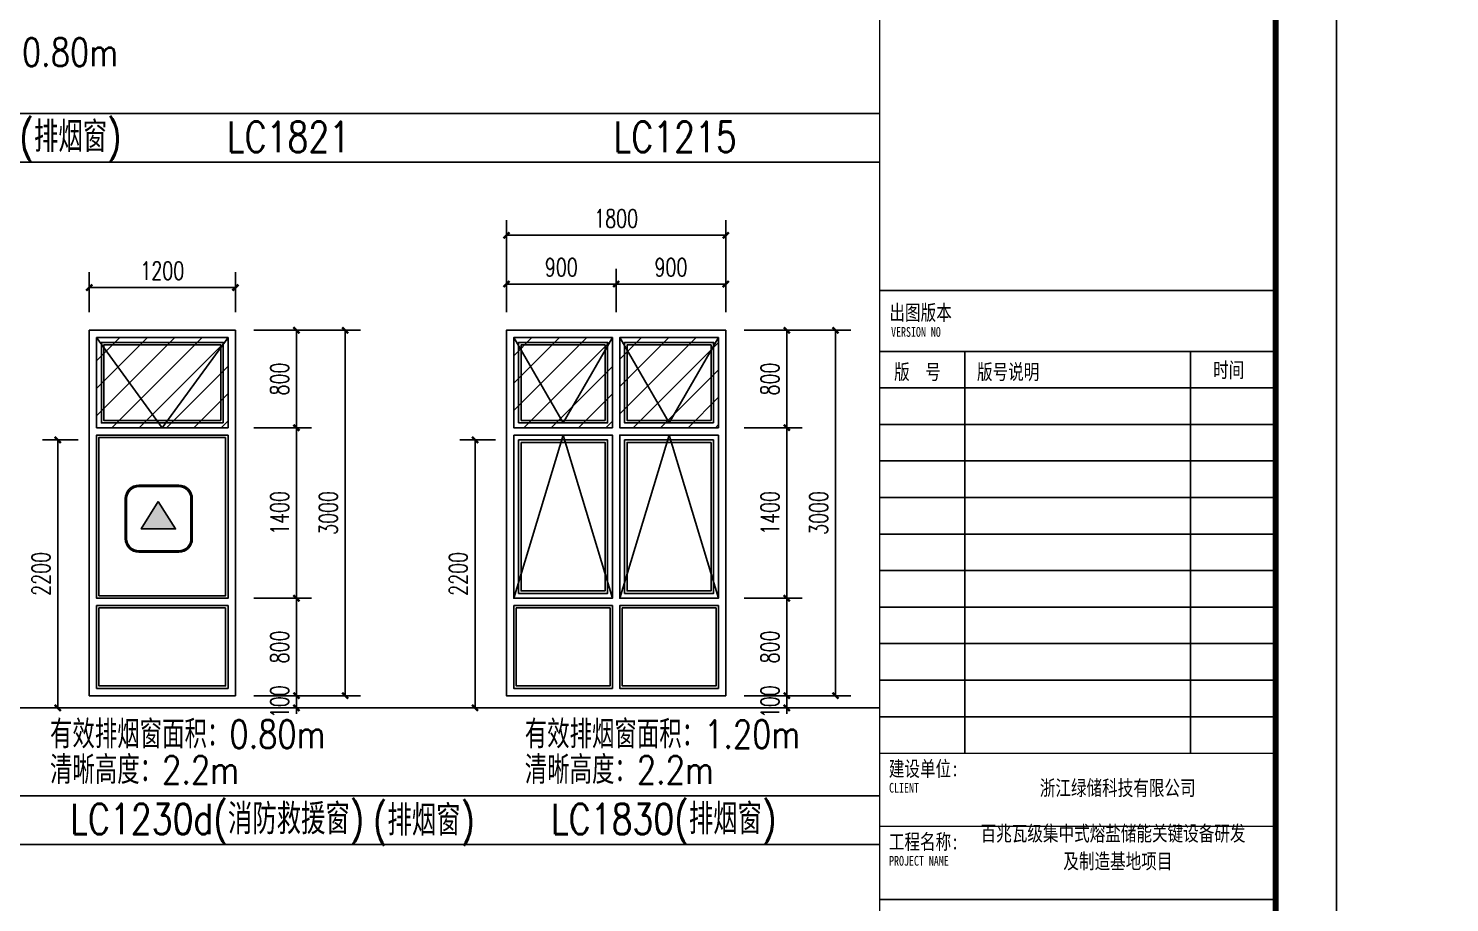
# Model space of a CAD drawing. Extents: x 1738711 to 2346805, y 1189731 to 2516152.
# Drawn here: x 1929146 to 1940811, y 1290544 to 1297722 of the extents above; entities that cross this region are included whole.
import ezdxf
from ezdxf.enums import TextEntityAlignment as Align

# ---------------------------------------------------------------- set-up
doc = ezdxf.new("R2010")
doc.units = 0
doc.header["$LTSCALE"] = 1000
doc.header["$MEASUREMENT"] = 0
doc.linetypes.add('复件 140224通州运河二期售楼部条件图_t3$0$X-ME SHAFT SH$0$X-B2$0$WATER_LINE', pattern=[0])
doc.layers.add('_0', color=7, linetype='Continuous', lineweight=25)
for name, color, linetype in [('A-Detl-Thin', 1, 'Continuous'), ('DOTE', 1, 'Continuous'), ('PUB_DIM', 3, 'Continuous'), ('PUB_TEXT', 7, 'Continuous'), ('TK', 4, 'Continuous'), ('WINDOW', 144, 'Continuous'), ('看线', 8, 'Continuous')]:
    doc.layers.add(name, color=color, linetype=linetype)
doc.styles.add('_TCH_DIM_T3', font='SIMPLEX', dxfattribs={"width": 0.705882, "bigfont": 'GBCBIG'})
doc.styles.add('HZ', font='rs', dxfattribs={"bigfont": 'hztxt'})
doc.styles.add('宋体', font='SIMSUN.TTF', dxfattribs={"width": 0.75})
doc.dimstyles.new('_TCH_ARCH&&50', dxfattribs={"dimtxt": 148.75, "dimasz": 50, "dimexe": 125, "dimexo": 150, "dimgap": 63.125, "dimtad": 1, "dimdec": 0, "dimzin": 0, "dimdsep": 46, "dimtxsty": '_TCH_DIM_T3', "dimblk": 'ARCHTICK', "dimcen": 0.09, "dimclrt": 7, "dimazin": 2, "dimtfac": 1, "dimtdec": 0, "dimtix": 1, "dimtmove": 2, "dimatfit": 3, "dimfxl": 50, "dimtolj": 1, "dimtzin": 0, "dimarcsym": 0})

# ---------------------------------------------------------------- blocks, each defined once
blk = doc.blocks.new('44444')
at = {"layer": 'A-Detl-Thin'}
h = blk.add_hatch(color=1, dxfattribs=at)
h.dxf.hatch_style = 1
h.paths.add_polyline_path([(4501249, -50474), (4501124, -50678), (4501380, -50678)])
for points in [[(4501005, -50752), (4501005, -50452, -0.414214), (4501105, -50352), (4501405, -50352, -0.414214), (4501505, -50452), (4501505, -50752, -0.414214), (4501405, -50852), (4501105, -50852, -0.414214)], [(4501015, -50752), (4501015, -50452, -0.414214), (4501105, -50362), (4501405, -50362, -0.414214), (4501495, -50452), (4501495, -50752, -0.414214), (4501405, -50842), (4501105, -50842, -0.414214)]]:
    blk.add_lwpolyline(points, format="xyb", close=True, dxfattribs=at)
blk.add_lwpolyline([(4501249, -50474), (4501124, -50678), (4501380, -50678)], close=True, dxfattribs=at)
blk = doc.blocks.new('herahaerhre')
at = {"layer": 'WINDOW', "color": 4}
blk.add_lwpolyline([(2189022, 1988401), (2190222, 1988401), (2190222, 1985401), (2189022, 1985401)], close=True, dxfattribs=at)
at = {"layer": 'WINDOW'}
for points in [[(2190162, 1987601), (2189082, 1987601), (2189082, 1988341), (2190162, 1988341), (2190162, 1987601)], [(2190162, 1987541), (2190162, 1986201), (2189082, 1986201), (2189082, 1987541), (2190162, 1987541)], [(2190162, 1986141), (2190162, 1985461), (2189082, 1985461), (2189082, 1986141), (2190162, 1986141)]]:
    blk.add_lwpolyline(points, dxfattribs=at)
for points in [[(2190122, 1987641), (2189122, 1987641), (2189122, 1988301), (2190122, 1988301)], [(2190102, 1987661), (2189142, 1987661), (2189142, 1988281), (2190102, 1988281)], [(2190142, 1987521), (2190142, 1986221), (2189102, 1986221), (2189102, 1987521)], [(2190142, 1986121), (2190142, 1985481), (2189102, 1985481), (2189102, 1986121)]]:
    blk.add_lwpolyline(points, close=True, dxfattribs=at)
at = {"layer": '看线'}
blk.add_lwpolyline([(2189082, 1988341), (2189622, 1987601), (2190162, 1988341)], dxfattribs=at)
at = {"color": 6, "xscale": 1.1, "yscale": 1.1, "zscale": 1.1}
blk.add_blockref('44444', (-2761787, 2042516), dxfattribs=at)
blk = doc.blocks.new('heraheraherahe')
at = {"layer": 'WINDOW', "color": 4, "linetype": '复件 140224通州运河二期售楼部条件图_t3$0$X-ME SHAFT SH$0$X-B2$0$WATER_LINE'}
blk.add_lwpolyline([(2141388, 1404296), (2139588, 1404296), (2139588, 1401296), (2141388, 1401296)], close=True, dxfattribs=at)
at = {"layer": 'WINDOW', "linetype": '复件 140224通州运河二期售楼部条件图_t3$0$X-ME SHAFT SH$0$X-B2$0$WATER_LINE'}
for points in [[(2139648, 1403496), (2140458, 1403496), (2140458, 1404236), (2139648, 1404236), (2139648, 1403496)], [(2141328, 1403496), (2140518, 1403496), (2140518, 1404236), (2141328, 1404236), (2141328, 1403496)], [(2139648, 1403436), (2139648, 1402096), (2140458, 1402096), (2140458, 1403436), (2139648, 1403436)], [(2141328, 1403436), (2141328, 1402096), (2140518, 1402096), (2140518, 1403436), (2141328, 1403436)], [(2139648, 1402036), (2139648, 1401356), (2140458, 1401356), (2140458, 1402036), (2139648, 1402036)], [(2141328, 1402036), (2141328, 1401356), (2140518, 1401356), (2140518, 1402036), (2141328, 1402036)]]:
    blk.add_lwpolyline(points, dxfattribs=at)
for points in [[(2139688, 1403536), (2140418, 1403536), (2140418, 1404196), (2139688, 1404196)], [(2139708, 1403556), (2140398, 1403556), (2140398, 1404176), (2139708, 1404176)], [(2141288, 1403536), (2140558, 1403536), (2140558, 1404196), (2141288, 1404196)], [(2141268, 1403556), (2140578, 1403556), (2140578, 1404176), (2141268, 1404176)], [(2139688, 1403396), (2139688, 1402136), (2140418, 1402136), (2140418, 1403396)], [(2139708, 1403376), (2139708, 1402156), (2140398, 1402156), (2140398, 1403376)], [(2141288, 1403396), (2141288, 1402136), (2140558, 1402136), (2140558, 1403396)], [(2141268, 1403376), (2141268, 1402156), (2140578, 1402156), (2140578, 1403376)], [(2139668, 1402016), (2139668, 1401376), (2140438, 1401376), (2140438, 1402016)], [(2141308, 1402016), (2141308, 1401376), (2140538, 1401376), (2140538, 1402016)]]:
    blk.add_lwpolyline(points, close=True, dxfattribs=at)
at = {"layer": '看线'}
for points in [[(2139648, 1404236), (2140053, 1403536), (2140458, 1404236)], [(2140518, 1404236), (2140923, 1403536), (2141328, 1404236)], [(2139648, 1402096), (2140053, 1403436), (2140458, 1402096)], [(2140518, 1402096), (2140923, 1403436), (2141328, 1402096)]]:
    blk.add_lwpolyline(points, dxfattribs=at)
blk = doc.blocks.new('hjashrtahreahe')
at = {"layer": 'TK', "color": 7}
for p, q in [((78001, 23200), (78001, 16600)), ((81701, 23200), (81701, 16600))]:
    blk.add_line(p, q, dxfattribs=at)
at = {"layer": 'TK', "color": 7, "const_width": 25}
for points in [[(0, 59400), (84100, 59400), (84100, 0), (0, 0)], [(76600, 24200), (83100, 24200), (83100, 16600), (76600, 16600)], [(76600, 16600), (83100, 16600), (83100, 11800), (76600, 11800)]]:
    blk.add_lwpolyline(points, close=True, dxfattribs=at)
at = {"layer": 'TK', "color": 3, "const_width": 100}
blk.add_lwpolyline([(2500, 1000), (2500, 58400), (83100, 58400), (83100, 1000)], close=True, dxfattribs=at)
at = {"layer": 'TK', "color": 7, "const_width": 25}
for points in [[(76600, 58400), (76600, 1000)], [(76600, 16600), (83100, 16600)], [(76600, 15400), (83100, 15400)], [(76600, 14200), (83100, 14200)]]:
    blk.add_lwpolyline(points, dxfattribs=at)
at = {"layer": 'TK', "color": 7}
for points in [[(76600, 23200), (83100, 23200)], [(76600, 22600), (83100, 22600)], [(76600, 22000), (83100, 22000)], [(76600, 21400), (83100, 21400)], [(76600, 20800), (83100, 20800)], [(76600, 20200), (83100, 20200)], [(76600, 19600), (83100, 19600)], [(76600, 19000), (83100, 19000)], [(76600, 18400), (83100, 18400)], [(76600, 17800), (83100, 17800)], [(76600, 17200), (83100, 17200)]]:
    blk.add_lwpolyline(points, dxfattribs=at)
at = {"layer": 'TK', "color": 7, "style": '宋体', "width": 0.75}
for s, height, p in [('出图版本', 250, (76761, 23712)), ('VERSION NO', 160, (76788, 23439)), ('版  号', 250, (76837, 22739)), ('版号说明', 250, (78198, 22739)), ('时间', 250, (82075, 22769)), ('建设单位:', 250, (76751, 16222)), ('CLIENT', 160, (76755, 15954)), ('工程名称:', 250, (76751, 15022)), ('PROJECT NAME', 160, (76755, 14754))]:
    blk.add_text(s, height=height, dxfattribs=at).set_placement(p)
at = {"layer": 'TK', "style": '宋体', "width": 0.75}
for tag, height, p in [('项目负责人', 350, (6003, 57089)), ('专业负责人', 350, (6003, 56224)), ('设计人', 350, (6003, 55419)), ('版号1', 250, (77304, 22193)), ('时间1', 250, (82405, 22193)), ('版号2', 250, (77304, 21593)), ('时间2', 250, (82405, 21593)), ('版号3', 250, (77304, 20993)), ('时间3', 250, (82405, 20993)), ('建筑会签', 0.0001, (78978, 2403)), ('电气会签', 0.0001, (82128, 2403)), ('结构会签', 0.0001, (78978, 1803)), ('暖通会签', 0.0001, (82128, 1803)), ('给排水会签', 0.0001, (78978, 1250)), ('智能化会签', 0.0001, (82128, 1250))]:
    blk.add_attdef(tag, text='', height=height, dxfattribs=at).set_placement(p, align=Align.CENTER)
for tag, p in [('合作设计单位', (80816, 48986)), ('版号说明1', (79854, 22318)), ('版号说明2', (79854, 21718)), ('版号说明3', (79854, 21118)), ('浙江绿储科技有限公司', (80545, 16036)), ('百兆瓦级集中式熔盐储能关键', (80545, 14953)), ('设备研发及制造基地项目', (80545, 14603)), ('1#研发楼', (80545, 13636)), ('图名', (80545, 12436)), ('工程编号', (78978, 11461)), ('子项编号', (82128, 11461)), ('建筑', (78978, 10711)), ('图号', (82128, 10711)), ('施工图', (78978, 9961)), ('2023.03', (82128, 9961)), ('审定', (79353, 8461)), ('审核', (79353, 7711)), ('工程负责', (79353, 6961)), ('专业负责', (79353, 6211)), ('设计', (79353, 5461)), ('制图', (79353, 4711)), ('校对', (79353, 3961))]:
    blk.add_attdef(tag, text='', height=250, dxfattribs=at).set_placement(p, align=Align.MIDDLE_CENTER)
blk = doc.blocks.new('_ArchTick')
at = {"color": 0, "linetype": 'ByBlock', "const_width": 0.4}
blk.add_lwpolyline([(-0.5, -0.5), (0.5, 0.5)], dxfattribs=at)
blk = doc.blocks.new('*D255')
at = {"layer": 'Defpoints', "color": 0, "transparency": 16777216}
for p in [(1932812, 1294343), (1933130, 1294343), (1933130, 1292143)]:
    blk.add_point(p, dxfattribs=at)
at = {"layer": 'PUB_DIM', "color": 0, "lineweight": -2, "transparency": 16777216}
for p, q in [((1932980, 1294343), (1932687, 1294343)), ((1932812, 1292143), (1932812, 1294343)), ((1932980, 1292143), (1932687, 1292143))]:
    blk.add_line(p, q, dxfattribs=at)
at = {"layer": 'PUB_DIM', "color": 0, "lineweight": -2, "transparency": 16777216, "xscale": 50, "yscale": 50, "zscale": 50}
for p, rotation in [((1932812, 1294343), 90), ((1932812, 1292143), 270)]:
    blk.add_blockref('_ArchTick', p, dxfattribs=dict(at, rotation=rotation))
at = {"layer": 'PUB_DIM', "color": 7, "transparency": 16777216, "insert": (1932674, 1293243), "char_height": 148.8, "attachment_point": 5, "rotation": 90, "style": '_TCH_DIM_T3'}
blk.add_mtext('\\A1;2200', dxfattribs=at)
blk = doc.blocks.new('*D256')
at = {"layer": 'Defpoints', "color": 0, "transparency": 16777216}
for p in [(1929387, 1294343), (1929705, 1294343), (1929705, 1292143)]:
    blk.add_point(p, dxfattribs=at)
at = {"layer": 'PUB_DIM', "color": 0, "lineweight": -2, "transparency": 16777216}
for p, q in [((1929555, 1294343), (1929262, 1294343)), ((1929387, 1292143), (1929387, 1294343)), ((1929555, 1292143), (1929262, 1292143))]:
    blk.add_line(p, q, dxfattribs=at)
at = {"layer": 'PUB_DIM', "color": 0, "lineweight": -2, "transparency": 16777216, "xscale": 50, "yscale": 50, "zscale": 50}
for p, rotation in [((1929387, 1294343), 90), ((1929387, 1292143), 270)]:
    blk.add_blockref('_ArchTick', p, dxfattribs=dict(at, rotation=rotation))
at = {"layer": 'PUB_DIM', "color": 7, "transparency": 16777216, "insert": (1929249, 1293243), "char_height": 148.8, "attachment_point": 5, "rotation": 90, "style": '_TCH_DIM_T3'}
blk.add_mtext('\\A1;2200', dxfattribs=at)
blk = doc.blocks.new('*D805')
at = {"layer": 'Defpoints', "color": 0, "transparency": 16777216}
for p in [(1934870, 1296023), (1933070, 1295507), (1934870, 1295507)]:
    blk.add_point(p, dxfattribs=at)
at = {"layer": 'PUB_DIM', "color": 0, "lineweight": -2, "transparency": 16777216}
for p, q in [((1933070, 1295657), (1933070, 1296148)), ((1934870, 1295657), (1934870, 1296148)), ((1933070, 1296023), (1934870, 1296023))]:
    blk.add_line(p, q, dxfattribs=at)
at = {"layer": 'PUB_DIM', "color": 0, "lineweight": -2, "transparency": 16777216, "xscale": 50, "yscale": 50, "zscale": 50, "rotation": 180}
blk.add_blockref('_ArchTick', (1933070, 1296023), dxfattribs=at)
at = {"layer": 'PUB_DIM', "color": 0, "lineweight": -2, "transparency": 16777216, "xscale": 50, "yscale": 50, "zscale": 50}
blk.add_blockref('_ArchTick', (1934870, 1296023), dxfattribs=at)
at = {"layer": 'PUB_DIM', "color": 7, "transparency": 16777216, "insert": (1933970, 1296161), "char_height": 148.8, "attachment_point": 5, "style": '_TCH_DIM_T3'}
blk.add_mtext('\\A1;1800', dxfattribs=at)
blk = doc.blocks.new('*D806')
at = {"layer": 'Defpoints', "color": 0, "transparency": 16777216}
for p in [(1933970, 1295623), (1933070, 1295243), (1933970, 1295243)]:
    blk.add_point(p, dxfattribs=at)
at = {"layer": 'PUB_DIM', "color": 0, "lineweight": -2, "transparency": 16777216}
for p, q in [((1933070, 1295393), (1933070, 1295748)), ((1933970, 1295393), (1933970, 1295748)), ((1933070, 1295623), (1933970, 1295623))]:
    blk.add_line(p, q, dxfattribs=at)
at = {"layer": 'PUB_DIM', "color": 0, "lineweight": -2, "transparency": 16777216, "xscale": 50, "yscale": 50, "zscale": 50, "rotation": 180}
blk.add_blockref('_ArchTick', (1933070, 1295623), dxfattribs=at)
at = {"layer": 'PUB_DIM', "color": 0, "lineweight": -2, "transparency": 16777216, "xscale": 50, "yscale": 50, "zscale": 50}
blk.add_blockref('_ArchTick', (1933970, 1295623), dxfattribs=at)
at = {"layer": 'PUB_DIM', "color": 7, "transparency": 16777216, "insert": (1933520, 1295761), "char_height": 148.8, "attachment_point": 5, "style": '_TCH_DIM_T3'}
blk.add_mtext('\\A1;900', dxfattribs=at)
blk = doc.blocks.new('*D807')
at = {"layer": 'Defpoints', "color": 0, "transparency": 16777216}
for p in [(1934870, 1295623), (1933970, 1295243), (1934870, 1295243)]:
    blk.add_point(p, dxfattribs=at)
at = {"layer": 'PUB_DIM', "color": 0, "lineweight": -2, "transparency": 16777216}
for p, q in [((1933970, 1295393), (1933970, 1295748)), ((1934870, 1295393), (1934870, 1295748)), ((1933970, 1295623), (1934870, 1295623))]:
    blk.add_line(p, q, dxfattribs=at)
at = {"layer": 'PUB_DIM', "color": 0, "lineweight": -2, "transparency": 16777216, "xscale": 50, "yscale": 50, "zscale": 50, "rotation": 180}
blk.add_blockref('_ArchTick', (1933970, 1295623), dxfattribs=at)
at = {"layer": 'PUB_DIM', "color": 0, "lineweight": -2, "transparency": 16777216, "xscale": 50, "yscale": 50, "zscale": 50}
blk.add_blockref('_ArchTick', (1934870, 1295623), dxfattribs=at)
at = {"layer": 'PUB_DIM', "color": 7, "transparency": 16777216, "insert": (1934420, 1295761), "char_height": 148.8, "attachment_point": 5, "style": '_TCH_DIM_T3'}
blk.add_mtext('\\A1;900', dxfattribs=at)
blk = doc.blocks.new('*D808')
at = {"layer": 'Defpoints', "color": 0, "transparency": 16777216}
for p in [(1935270, 1295243), (1935771, 1295243), (1935270, 1292243)]:
    blk.add_point(p, dxfattribs=at)
at = {"layer": 'PUB_DIM', "color": 0, "lineweight": -2, "transparency": 16777216}
for p, q in [((1935420, 1295243), (1935896, 1295243)), ((1935771, 1292243), (1935771, 1295243)), ((1935420, 1292243), (1935896, 1292243))]:
    blk.add_line(p, q, dxfattribs=at)
at = {"layer": 'PUB_DIM', "color": 0, "lineweight": -2, "transparency": 16777216, "xscale": 50, "yscale": 50, "zscale": 50}
for p, rotation in [((1935771, 1295243), 90), ((1935771, 1292243), 270)]:
    blk.add_blockref('_ArchTick', p, dxfattribs=dict(at, rotation=rotation))
at = {"layer": 'PUB_DIM', "color": 7, "transparency": 16777216, "insert": (1935633, 1293743), "char_height": 148.8, "attachment_point": 5, "rotation": 90, "style": '_TCH_DIM_T3'}
blk.add_mtext('\\A1;3000', dxfattribs=at)
blk = doc.blocks.new('*D809')
at = {"layer": 'Defpoints', "color": 0, "transparency": 16777216}
for p in [(1934870, 1292243), (1935371, 1292243), (1934870, 1292143)]:
    blk.add_point(p, dxfattribs=at)
at = {"layer": 'PUB_DIM', "color": 0, "lineweight": -2, "transparency": 16777216}
for p, q in [((1935371, 1292243), (1935371, 1292293)), ((1935020, 1292243), (1935496, 1292243)), ((1935371, 1292143), (1935371, 1292243)), ((1935020, 1292143), (1935496, 1292143)), ((1935371, 1292143), (1935371, 1292093))]:
    blk.add_line(p, q, dxfattribs=at)
at = {"layer": 'PUB_DIM', "color": 0, "lineweight": -2, "transparency": 16777216, "xscale": 50, "yscale": 50, "zscale": 50}
for p, rotation in [((1935371, 1292243), 270), ((1935371, 1292143), 90)]:
    blk.add_blockref('_ArchTick', p, dxfattribs=dict(at, rotation=rotation))
at = {"layer": 'PUB_DIM', "color": 7, "transparency": 16777216, "insert": (1935233, 1292193), "char_height": 148.8, "attachment_point": 5, "rotation": 90, "style": '_TCH_DIM_T3'}
blk.add_mtext('\\A1;100', dxfattribs=at)
blk = doc.blocks.new('*D810')
at = {"layer": 'Defpoints', "color": 0, "transparency": 16777216}
for p in [(1934870, 1293043), (1935371, 1293043), (1934870, 1292243)]:
    blk.add_point(p, dxfattribs=at)
at = {"layer": 'PUB_DIM', "color": 0, "lineweight": -2, "transparency": 16777216}
for p, q in [((1935020, 1293043), (1935496, 1293043)), ((1935371, 1292243), (1935371, 1293043)), ((1935020, 1292243), (1935496, 1292243))]:
    blk.add_line(p, q, dxfattribs=at)
at = {"layer": 'PUB_DIM', "color": 0, "lineweight": -2, "transparency": 16777216, "xscale": 50, "yscale": 50, "zscale": 50}
for p, rotation in [((1935371, 1293043), 90), ((1935371, 1292243), 270)]:
    blk.add_blockref('_ArchTick', p, dxfattribs=dict(at, rotation=rotation))
at = {"layer": 'PUB_DIM', "color": 7, "transparency": 16777216, "insert": (1935233, 1292643), "char_height": 148.8, "attachment_point": 5, "rotation": 90, "style": '_TCH_DIM_T3'}
blk.add_mtext('\\A1;800', dxfattribs=at)
blk = doc.blocks.new('*D811')
at = {"layer": 'Defpoints', "color": 0, "transparency": 16777216}
for p in [(1934870, 1294443), (1935371, 1294443), (1934870, 1293043)]:
    blk.add_point(p, dxfattribs=at)
at = {"layer": 'PUB_DIM', "color": 0, "lineweight": -2, "transparency": 16777216}
for p, q in [((1935020, 1294443), (1935496, 1294443)), ((1935371, 1293043), (1935371, 1294443)), ((1935020, 1293043), (1935496, 1293043))]:
    blk.add_line(p, q, dxfattribs=at)
at = {"layer": 'PUB_DIM', "color": 0, "lineweight": -2, "transparency": 16777216, "xscale": 50, "yscale": 50, "zscale": 50}
for p, rotation in [((1935371, 1294443), 90), ((1935371, 1293043), 270)]:
    blk.add_blockref('_ArchTick', p, dxfattribs=dict(at, rotation=rotation))
at = {"layer": 'PUB_DIM', "color": 7, "transparency": 16777216, "insert": (1935233, 1293743), "char_height": 148.8, "attachment_point": 5, "rotation": 90, "style": '_TCH_DIM_T3'}
blk.add_mtext('\\A1;1400', dxfattribs=at)
blk = doc.blocks.new('*D812')
at = {"layer": 'Defpoints', "color": 0, "transparency": 16777216}
for p in [(1934870, 1295243), (1935371, 1295243), (1934870, 1294443)]:
    blk.add_point(p, dxfattribs=at)
at = {"layer": 'PUB_DIM', "color": 0, "lineweight": -2, "transparency": 16777216}
for p, q in [((1935020, 1295243), (1935496, 1295243)), ((1935371, 1294443), (1935371, 1295243)), ((1935020, 1294443), (1935496, 1294443))]:
    blk.add_line(p, q, dxfattribs=at)
at = {"layer": 'PUB_DIM', "color": 0, "lineweight": -2, "transparency": 16777216, "xscale": 50, "yscale": 50, "zscale": 50}
for p, rotation in [((1935371, 1295243), 90), ((1935371, 1294443), 270)]:
    blk.add_blockref('_ArchTick', p, dxfattribs=dict(at, rotation=rotation))
at = {"layer": 'PUB_DIM', "color": 7, "transparency": 16777216, "insert": (1935233, 1294843), "char_height": 148.8, "attachment_point": 5, "rotation": 90, "style": '_TCH_DIM_T3'}
blk.add_mtext('\\A1;800', dxfattribs=at)
blk = doc.blocks.new('*D1255')
at = {"layer": 'Defpoints', "color": 0, "transparency": 16777216}
for p in [(1930845, 1295594), (1929645, 1295243), (1930845, 1295243)]:
    blk.add_point(p, dxfattribs=at)
at = {"layer": 'PUB_DIM', "color": 0, "lineweight": -2, "transparency": 16777216}
for p, q in [((1929645, 1295393), (1929645, 1295719)), ((1930845, 1295393), (1930845, 1295719)), ((1929645, 1295594), (1930845, 1295594))]:
    blk.add_line(p, q, dxfattribs=at)
at = {"layer": 'PUB_DIM', "color": 0, "lineweight": -2, "transparency": 16777216, "xscale": 50, "yscale": 50, "zscale": 50, "rotation": 180}
blk.add_blockref('_ArchTick', (1929645, 1295594), dxfattribs=at)
at = {"layer": 'PUB_DIM', "color": 0, "lineweight": -2, "transparency": 16777216, "xscale": 50, "yscale": 50, "zscale": 50}
blk.add_blockref('_ArchTick', (1930845, 1295594), dxfattribs=at)
at = {"layer": 'PUB_DIM', "color": 7, "transparency": 16777216, "insert": (1930245, 1295732), "char_height": 148.8, "attachment_point": 5, "style": '_TCH_DIM_T3'}
blk.add_mtext('\\A1;1200', dxfattribs=at)
blk = doc.blocks.new('*D1256')
at = {"layer": 'Defpoints', "color": 0, "transparency": 16777216}
for p in [(1931245, 1295243), (1931746, 1295243), (1931245, 1292243)]:
    blk.add_point(p, dxfattribs=at)
at = {"layer": 'PUB_DIM', "color": 0, "lineweight": -2, "transparency": 16777216}
for p, q in [((1931395, 1295243), (1931871, 1295243)), ((1931746, 1292243), (1931746, 1295243)), ((1931395, 1292243), (1931871, 1292243))]:
    blk.add_line(p, q, dxfattribs=at)
at = {"layer": 'PUB_DIM', "color": 0, "lineweight": -2, "transparency": 16777216, "xscale": 50, "yscale": 50, "zscale": 50}
for p, rotation in [((1931746, 1295243), 90), ((1931746, 1292243), 270)]:
    blk.add_blockref('_ArchTick', p, dxfattribs=dict(at, rotation=rotation))
at = {"layer": 'PUB_DIM', "color": 7, "transparency": 16777216, "insert": (1931608, 1293743), "char_height": 148.8, "attachment_point": 5, "rotation": 90, "style": '_TCH_DIM_T3'}
blk.add_mtext('\\A1;3000', dxfattribs=at)
blk = doc.blocks.new('*D1257')
at = {"layer": 'Defpoints', "color": 0, "transparency": 16777216}
for p in [(1930845, 1292243), (1931346, 1292243), (1930845, 1292143)]:
    blk.add_point(p, dxfattribs=at)
at = {"layer": 'PUB_DIM', "color": 0, "lineweight": -2, "transparency": 16777216}
for p, q in [((1931346, 1292243), (1931346, 1292293)), ((1930995, 1292243), (1931471, 1292243)), ((1931346, 1292143), (1931346, 1292243)), ((1930995, 1292143), (1931471, 1292143)), ((1931346, 1292143), (1931346, 1292093))]:
    blk.add_line(p, q, dxfattribs=at)
at = {"layer": 'PUB_DIM', "color": 0, "lineweight": -2, "transparency": 16777216, "xscale": 50, "yscale": 50, "zscale": 50}
for p, rotation in [((1931346, 1292243), 270), ((1931346, 1292143), 90)]:
    blk.add_blockref('_ArchTick', p, dxfattribs=dict(at, rotation=rotation))
at = {"layer": 'PUB_DIM', "color": 7, "transparency": 16777216, "insert": (1931208, 1292193), "char_height": 148.8, "attachment_point": 5, "rotation": 90, "style": '_TCH_DIM_T3'}
blk.add_mtext('\\A1;100', dxfattribs=at)
blk = doc.blocks.new('*D1258')
at = {"layer": 'Defpoints', "color": 0, "transparency": 16777216}
for p in [(1930845, 1293043), (1931346, 1293043), (1930845, 1292243)]:
    blk.add_point(p, dxfattribs=at)
at = {"layer": 'PUB_DIM', "color": 0, "lineweight": -2, "transparency": 16777216}
for p, q in [((1930995, 1293043), (1931471, 1293043)), ((1931346, 1292243), (1931346, 1293043)), ((1930995, 1292243), (1931471, 1292243))]:
    blk.add_line(p, q, dxfattribs=at)
at = {"layer": 'PUB_DIM', "color": 0, "lineweight": -2, "transparency": 16777216, "xscale": 50, "yscale": 50, "zscale": 50}
for p, rotation in [((1931346, 1293043), 90), ((1931346, 1292243), 270)]:
    blk.add_blockref('_ArchTick', p, dxfattribs=dict(at, rotation=rotation))
at = {"layer": 'PUB_DIM', "color": 7, "transparency": 16777216, "insert": (1931208, 1292643), "char_height": 148.8, "attachment_point": 5, "rotation": 90, "style": '_TCH_DIM_T3'}
blk.add_mtext('\\A1;800', dxfattribs=at)
blk = doc.blocks.new('*D1259')
at = {"layer": 'Defpoints', "color": 0, "transparency": 16777216}
for p in [(1930845, 1294443), (1931346, 1294443), (1930845, 1293043)]:
    blk.add_point(p, dxfattribs=at)
at = {"layer": 'PUB_DIM', "color": 0, "lineweight": -2, "transparency": 16777216}
for p, q in [((1930995, 1294443), (1931471, 1294443)), ((1931346, 1293043), (1931346, 1294443)), ((1930995, 1293043), (1931471, 1293043))]:
    blk.add_line(p, q, dxfattribs=at)
at = {"layer": 'PUB_DIM', "color": 0, "lineweight": -2, "transparency": 16777216, "xscale": 50, "yscale": 50, "zscale": 50}
for p, rotation in [((1931346, 1294443), 90), ((1931346, 1293043), 270)]:
    blk.add_blockref('_ArchTick', p, dxfattribs=dict(at, rotation=rotation))
at = {"layer": 'PUB_DIM', "color": 7, "transparency": 16777216, "insert": (1931208, 1293743), "char_height": 148.8, "attachment_point": 5, "rotation": 90, "style": '_TCH_DIM_T3'}
blk.add_mtext('\\A1;1400', dxfattribs=at)
blk = doc.blocks.new('*D1260')
at = {"layer": 'Defpoints', "color": 0, "transparency": 16777216}
for p in [(1930845, 1295243), (1931346, 1295243), (1930845, 1294443)]:
    blk.add_point(p, dxfattribs=at)
at = {"layer": 'PUB_DIM', "color": 0, "lineweight": -2, "transparency": 16777216}
for p, q in [((1930995, 1295243), (1931471, 1295243)), ((1931346, 1294443), (1931346, 1295243)), ((1930995, 1294443), (1931471, 1294443))]:
    blk.add_line(p, q, dxfattribs=at)
at = {"layer": 'PUB_DIM', "color": 0, "lineweight": -2, "transparency": 16777216, "xscale": 50, "yscale": 50, "zscale": 50}
for p, rotation in [((1931346, 1295243), 90), ((1931346, 1294443), 270)]:
    blk.add_blockref('_ArchTick', p, dxfattribs=dict(at, rotation=rotation))
at = {"layer": 'PUB_DIM', "color": 7, "transparency": 16777216, "insert": (1931208, 1294843), "char_height": 148.8, "attachment_point": 5, "rotation": 90, "style": '_TCH_DIM_T3'}
blk.add_mtext('\\A1;800', dxfattribs=at)

msp = doc.modelspace()

# ---------------------------------------------------------------- hatches: boundary and pattern name
at = {"layer": '看线'}
h = msp.add_hatch(dxfattribs=at)
h.set_pattern_fill('ANSI31', color=1, scale=100, style=0)
h.set_pattern_definition([(45, (10810.98, 0), (-112.253202, 112.253202), [])])
h.paths.add_polyline_path([(1929705.2, 1295183.5), (1930785.2, 1295183.5), (1930785.2, 1294443.5), (1929705.2, 1294443.5)])
h = msp.add_hatch(dxfattribs=at)
h.set_pattern_fill('ANSI31', color=1, scale=100, style=0)
h.set_pattern_definition([(45, (3416.4, 0), (-112.253202, 112.253202), [])])
h.paths.add_polyline_path([(1933130.2, 1295183.5), (1933940.2, 1295183.5), (1933940.2, 1294443.5), (1933130.2, 1294443.5)])
h.paths.add_polyline_path([(1934000.2, 1295183.5), (1934810.2, 1295183.5), (1934810.2, 1294443.5), (1934000.2, 1294443.5)])

# ---------------------------------------------------------------- linework, layer by layer
at = {"layer": 'DOTE'}
msp.add_line((1936133.1, 1292143.5), (1918199.4, 1292143.5), dxfattribs=at)
at = {"layer": '看线', "ltscale": 3}
for p, q in [((1918199.4, 1297022.3), (1936133.1, 1297022.3)), ((1918199.4, 1296622.3), (1936133.1, 1296622.3)), ((1918199.4, 1291421.6), (1936133.1, 1291421.6)), ((1918199.4, 1291021.6), (1936133.1, 1291021.6))]:
    msp.add_line(p, q, dxfattribs=at)
at = {"layer": '看线', "color": 1}
for points in [[(1929705.2, 1295183.5), (1930785.2, 1295183.5), (1930785.2, 1294443.5), (1929705.2, 1294443.5)], [(1933130.2, 1295183.5), (1933940.2, 1295183.5), (1933940.2, 1294443.5), (1933130.2, 1294443.5)], [(1934000.2, 1295183.5), (1934810.2, 1295183.5), (1934810.2, 1294443.5), (1934000.2, 1294443.5)]]:
    msp.add_lwpolyline(points, close=True, dxfattribs=at)

# ---------------------------------------------------------------- block references
ref = msp.add_blockref('hjashrtahreahe', (1897833.1, 1283470.1), dxfattribs=dict(xscale=0.5, yscale=0.5, zscale=0.5))
ref.add_attrib('建设单位_001', '浙江绿储科技有限公司', (1937447.8, 1291423.1), dxfattribs={"layer": 'TK', "height": 125, "style": '宋体', "width": 0.75})
ref.add_attrib('工程名称_001', '百兆瓦级集中式熔盐储能关键设备研发', (1936961.9, 1291050.2), dxfattribs={"layer": 'TK', "height": 125, "style": '宋体', "width": 0.75})
ref.add_attrib('工程名称_002', '及制造基地项目', (1937641, 1290821.7), dxfattribs={"layer": 'TK', "height": 125, "style": '宋体', "width": 0.75})
at = {"xscale": 0.5, "yscale": 0.5, "zscale": 0.5}
msp.add_blockref('hjashrtahreahe', (1939883.1, 1283470.1), dxfattribs=at)
at = {"layer": '_0'}
for name, p in [('herahaerhre', (-259377.1, -693158)), ('heraheraherahe', (-206517.9, -109052.9))]:
    msp.add_blockref(name, p, dxfattribs=at)

# ---------------------------------------------------------------- texts
at = {"layer": 'PUB_TEXT', "style": 'HZ', "width": 0.8}
for s, height, p in [('有效排烟窗面积：0.80m', 230, (1927621.1, 1297411.7)), ('LC1222d(排烟窗)', 250, (1927897.7, 1296706.3)), ('LC1821', 250, (1930775.5, 1296706.3)), ('LC1215', 250, (1933948.9, 1296706.3)), ('有效排烟窗面积：0.80m', 230, (1929323.4, 1291810.9)), ('有效排烟窗面积：1.20m', 230, (1933220.2, 1291810.9)), ('清晰高度：2.2m', 230, (1929323.4, 1291518.2)), ('清晰高度：2.2m', 230, (1933220.2, 1291518.2)), ('LC1230d(消防救援窗)', 250, (1929489.5, 1291105.5)), ('(排烟窗)', 250, (1931973.1, 1291094.4)), ('LC1830(排烟窗)', 250, (1933435.8, 1291105.5))]:
    msp.add_text(s, height=height, dxfattribs=at).set_placement(p)

# ---------------------------------------------------------------- dimensions: what is measured, and where the dimension line sits
at = {"layer": 'PUB_DIM'}
for p1, p2, distance, picture, middle in [((1933070.2, 1295506.6), (1934870.2, 1295506.6), 516.8, '*D805', (1933970.2, 1296160.8)), ((1929645.2, 1295243.5), (1930845.2, 1295243.5), 351, '*D1255', (1930245.2, 1295732)), ((1933070.2, 1295243.5), (1933970.2, 1295243.5), 379.9, '*D806', (1933520.2, 1295760.8)), ((1933970.2, 1295243.5), (1934870.2, 1295243.5), 379.9, '*D807', (1934420.2, 1295760.8)), ((1930845.2, 1294443.5), (1930845.2, 1295243.5), -500.6, '*D1260', (1931208.2, 1294843.5)), ((1931245.2, 1292243.5), (1931245.2, 1295243.5), -500.6, '*D1256', (1931608.2, 1293743.5)), ((1934870.2, 1294443.5), (1934870.2, 1295243.5), -500.6, '*D812', (1935233.2, 1294843.5)), ((1935270.2, 1292243.5), (1935270.2, 1295243.5), -500.6, '*D808', (1935633.2, 1293743.5)), ((1929705.2, 1292143.5), (1929705.2, 1294343.5), 318.2, '*D256', (1929249.4, 1293243.5)), ((1930845.2, 1293043.5), (1930845.2, 1294443.5), -500.6, '*D1259', (1931208.2, 1293743.5)), ((1933130.2, 1292143.5), (1933130.2, 1294343.5), 318.2, '*D255', (1932674.4, 1293243.5)), ((1934870.2, 1293043.5), (1934870.2, 1294443.5), -500.6, '*D811', (1935233.2, 1293743.5)), ((1930845.2, 1292243.5), (1930845.2, 1293043.5), -500.6, '*D1258', (1931208.2, 1292643.5)), ((1934870.2, 1292243.5), (1934870.2, 1293043.5), -500.6, '*D810', (1935233.2, 1292643.5)), ((1930845.2, 1292143.5), (1930845.2, 1292243.5), -500.6, '*D1257', (1931208.2, 1292193.5)), ((1934870.2, 1292143.5), (1934870.2, 1292243.5), -500.6, '*D809', (1935233.2, 1292193.5))]:
    dim = msp.add_aligned_dim(p1=p1, p2=p2, distance=distance, dimstyle='_TCH_ARCH&&50', dxfattribs=at)
    dim.commit()
    dim.dimension.update_dxf_attribs({"geometry": picture, "text_midpoint": middle})

doc.saveas('drawing.dxf')
